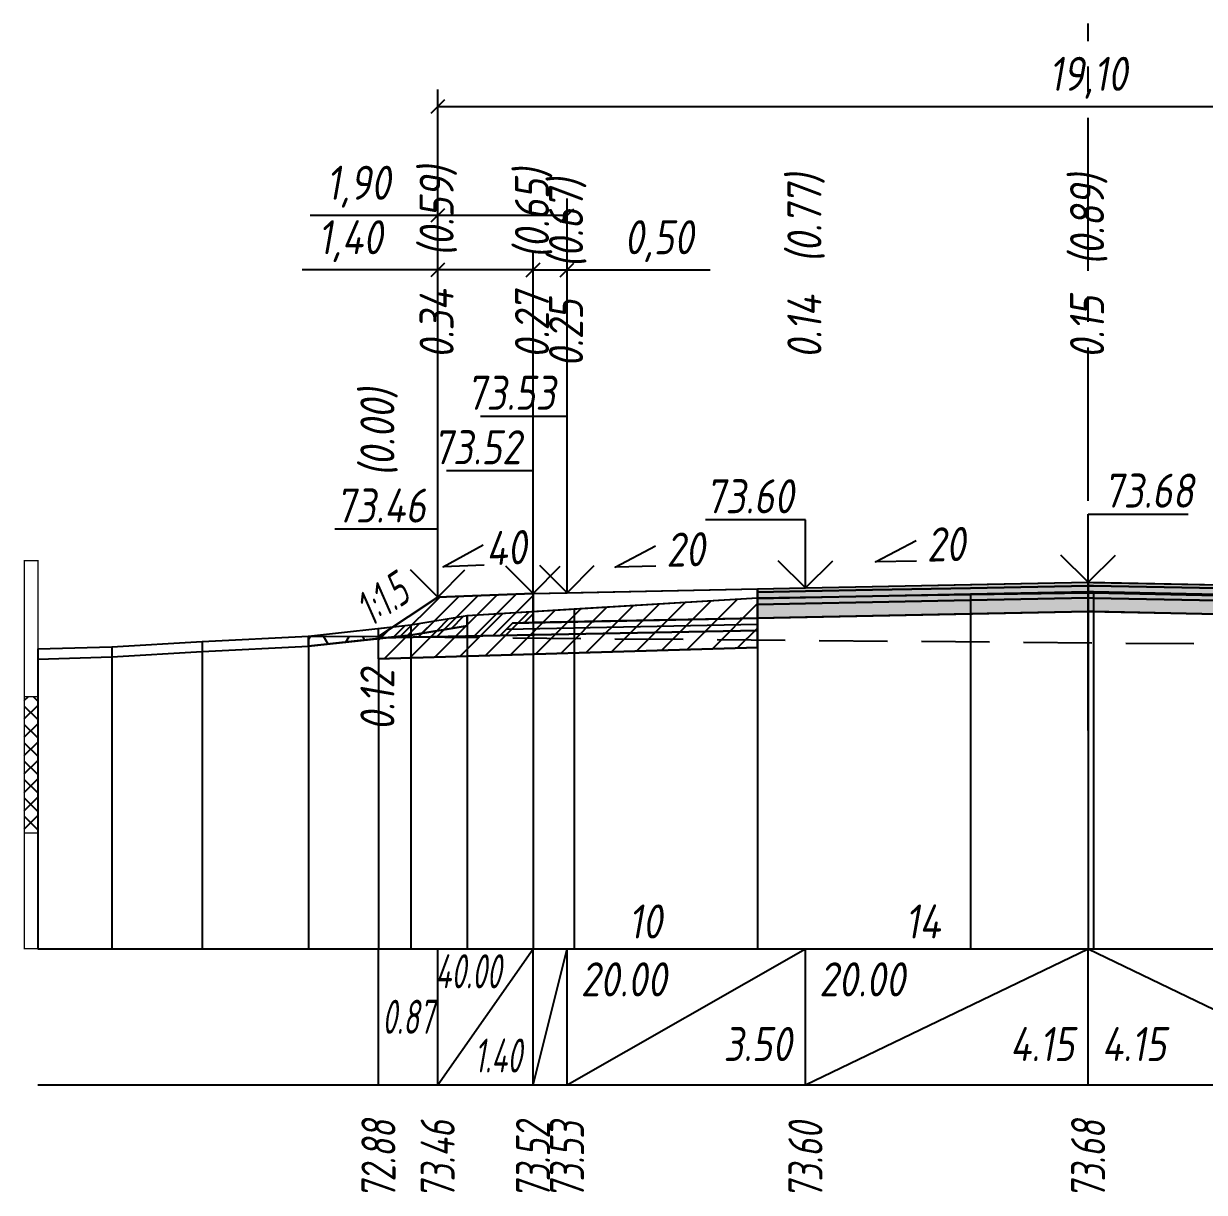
# Model space of a CAD drawing. Extents: x -717 to 1451, y -133302 to 233.
# Drawn here: x 78.9 to 165.6, y -11336.9 to -11251.1 of the extents above; entities that cross this region are included whole.
import ezdxf
from ezdxf.enums import TextEntityAlignment as Align

# ---------------------------------------------------------------- set-up
doc = ezdxf.new("R2010")
doc.units = 0
doc.linetypes.add('осевая2', pattern=[1.125, 0.75, -0.125, 0.125, -0.125])
doc.linetypes.add('штриховая', pattern=[0.75, 0.5, -0.25])
for name, color, linetype in [('Интерполированный поперечник', 2, 'Continuous'), ('Код_514', 1, 'Continuous'), ('Контур_0', 7, 'Continuous'), ('Контур_2521', 7, 'Continuous'), ('Контур_2564', 7, 'Continuous'), ('Контур_2660', 7, 'Continuous'), ('Контур_2665', 7, 'Continuous'), ('Контур_400', 7, 'Continuous'), ('Контур_508', 7, 'Continuous'), ('Контур_512', 7, 'Continuous'), ('Контур_513', 7, 'Continuous'), ('Контур_818', 7, 'Continuous'), ('Красный поперечник', 1, 'Continuous'), ('Линейка абсолютных высот', 7, 'Continuous'), ('Объём_2501', 7, 'Continuous'), ('Объём_2564', 7, 'Continuous'), ('Объём_2650', 7, 'Continuous'), ('Объём_2660', 7, 'Continuous'), ('Объём_2661', 7, 'Continuous'), ('Объём_2665', 7, 'Continuous'), ('Объём_2666', 7, 'Continuous'), ('Объём_2667', 7, 'Continuous'), ('Объём_2668', 7, 'Continuous'), ('Объём_2669', 7, 'Continuous'), ('Объём_2675', 7, 'Continuous'), ('Объём_2753', 7, 'Continuous'), ('Ось', 1, 'осевая2'), ('Откосы', 7, 'Continuous'), ('Отметки покрытия', 7, 'Continuous'), ('Рабочие отметки', 7, 'Continuous'), ('Рабочие отметки доп.', 7, 'Continuous'), ('Слои выравнивания', 7, 'Continuous'), ('Таблица', 7, 'Continuous'), ('Уклоны проезжей части', 7, 'Continuous'), ('Черный поперечник', 3, 'Continuous')]:
    doc.layers.add(name, color=color, linetype=linetype)
for name, color, linetype, true_color in [('Контур_2540', 2, 'Continuous', 0xffff00), ('Контур_2560', 2, 'Continuous', 0xffff00), ('Контур_2561', 7, 'Continuous', 0xff8040), ('Контур_2562', 3, 'Continuous', 0x00ff00), ('Контур_2563', 7, 'Continuous', 0xff8000), ('Контур_2570', 7, 'Continuous', 0x80ff00), ('Контур_2725', 7, 'Continuous', 0x323232), ('Контур_2736', 4, 'Continuous', 0x00ffff), ('Контур_2737', 4, 'Continuous', 0x00ffff), ('Контур_2738', 4, 'Continuous', 0x00ffff), ('Контур_2739', 4, 'Continuous', 0x00ffff), ('Контур_2741', 4, 'Continuous', 0x00ffff), ('Контур_2742', 4, 'Continuous', 0x00ffff), ('Контур_2743', 4, 'Continuous', 0x00ffff), ('Контур_2744', 7, 'Continuous', 0xa4ffff), ('Контур_2745', 7, 'Continuous', 0xa4ffff), ('Контур_2747', 4, 'Continuous', 0x00ffff), ('Контур_2748', 4, 'Continuous', 0x00ffff), ('Контур_2749', 4, 'Continuous', 0x00ffff), ('Контур_2750', 4, 'Continuous', 0x00ffff), ('Контур_2751', 4, 'Continuous', 0x00ffff), ('Контур_2752', 4, 'Continuous', 0x00ffff), ('Контур_2760', 7, 'Continuous', 0x323232), ('Контур_2761', 7, 'Continuous', 0x323232), ('Контур_2762', 7, 'Continuous', 0x323232), ('Контур_2763', 7, 'Continuous', 0x323232), ('Контур_402', 7, 'Continuous', 0xff6464), ('Контур_703', 4, 'Continuous', 0x00ffff), ('Контур_705', 4, 'Continuous', 0x00ffff), ('Контур_707', 4, 'Continuous', 0x00ffff), ('Контур_720', 131, 'Continuous', 0xaaffff), ('Объём_2500', 7, 'Continuous', 0xc0c0c0), ('Объём_2520', 7, 'Continuous', 0x80ffff), ('Объём_2540', 2, 'Continuous', 0xffff00), ('Объём_2560', 2, 'Continuous', 0xffff00), ('Объём_2561', 7, 'Continuous', 0xff8040), ('Объём_2562', 3, 'Continuous', 0x00ff00), ('Объём_2563', 7, 'Continuous', 0xff8000), ('Объём_2570', 7, 'Continuous', 0x80ff00), ('Объём_2600', 7, 'Continuous', 0x808000), ('Объём_2746', 2, 'Continuous', 0xffff00)]:
    doc.layers.add(name, color=color, linetype=linetype, true_color=true_color)
doc.styles.get("Standard").update_dxf_attribs({"font": 'txt', "height": 2.5})
doc.styles.add('М', font='romand.shx', dxfattribs={"width": 0.8, "oblique": 10, "height": 2.5})
doc.dimstyles.new('ISO-25', dxfattribs={"dimtxt": 2.5, "dimasz": 2.5, "dimexe": 1.25, "dimexo": 0.625, "dimtad": 1, "dimtxsty": 'Standard', "dimcen": 2.5, "dimadec": 0, "dimazin": 0, "dimtfac": 1, "dimtmove": 0, "dimatfit": 3, "dimfxl": 1, "dimarcsym": 0})

# ---------------------------------------------------------------- blocks, each defined once
blk = doc.blocks.new('_Oblique')
at = {"color": 0, "linetype": 'ByBlock', "lineweight": -2}
blk.add_line((-0.5, -0.5), (0.5, 0.5), dxfattribs=at)
blk = doc.blocks.new('*D258')
at = {"color": 0, "lineweight": -2, "transparency": 16777216}
for p, q in [((109.345, -11292.622), (109.345, -11267.902)), ((116.345, -11292.342), (116.345, -11267.902)), ((109.345, -11269.152), (99.391, -11269.152)), ((116.345, -11269.152), (109.345, -11269.152))]:
    blk.add_line(p, q, dxfattribs=at)
at = {"layer": 'Defpoints', "color": 0, "transparency": 16777216}
for p in [(116.345, -11269.152), (109.345, -11293.247), (116.345, -11292.967)]:
    blk.add_point(p, dxfattribs=at)
at = {"color": 0, "lineweight": -2, "transparency": 16777216, "rotation": 180}
blk.add_blockref('_Oblique', (109.345, -11269.152), dxfattribs=at)
at = {"color": 0, "lineweight": -2, "transparency": 16777216}
blk.add_blockref('_Oblique', (116.345, -11269.152), dxfattribs=at)
at = {"color": 0, "transparency": 16777216, "insert": (102.931, -11267.039), "char_height": 2.5, "width": 8.75, "attachment_point": 5, "style": 'М'}
blk.add_mtext('1,40', dxfattribs=at)
blk = doc.blocks.new('*D260')
at = {"color": 0, "lineweight": -2, "transparency": 16777216}
for p, q in [((116.345, -11292.342), (116.345, -11267.902)), ((118.845, -11292.292), (118.845, -11267.902)), ((116.345, -11269.152), (118.845, -11269.152)), ((118.845, -11269.152), (129.356, -11269.152))]:
    blk.add_line(p, q, dxfattribs=at)
at = {"layer": 'Defpoints', "color": 0, "transparency": 16777216}
for p in [(118.845, -11269.152), (116.345, -11292.967), (118.845, -11292.917)]:
    blk.add_point(p, dxfattribs=at)
at = {"color": 0, "lineweight": -2, "transparency": 16777216, "rotation": 180}
blk.add_blockref('_Oblique', (116.345, -11269.152), dxfattribs=at)
at = {"color": 0, "lineweight": -2, "transparency": 16777216}
blk.add_blockref('_Oblique', (118.845, -11269.152), dxfattribs=at)
at = {"color": 0, "transparency": 16777216, "insert": (125.595, -11267.039), "char_height": 2.5, "width": 9.16667, "attachment_point": 5, "style": 'М'}
blk.add_mtext('0,50', dxfattribs=at)
blk = doc.blocks.new('*D263')
at = {"color": 0, "lineweight": -2, "transparency": 16777216}
for p, q in [((109.345, -11292.622), (109.345, -11263.902)), ((118.845, -11292.292), (118.845, -11263.902)), ((109.345, -11265.152), (99.984, -11265.152)), ((118.845, -11265.152), (109.345, -11265.152))]:
    blk.add_line(p, q, dxfattribs=at)
at = {"layer": 'Defpoints', "color": 0, "transparency": 16777216}
for p in [(118.845, -11265.152), (109.345, -11293.247), (118.845, -11292.917)]:
    blk.add_point(p, dxfattribs=at)
at = {"color": 0, "lineweight": -2, "transparency": 16777216, "rotation": 180}
blk.add_blockref('_Oblique', (109.345, -11265.152), dxfattribs=at)
at = {"color": 0, "lineweight": -2, "transparency": 16777216}
blk.add_blockref('_Oblique', (118.845, -11265.152), dxfattribs=at)
at = {"color": 0, "transparency": 16777216, "insert": (103.524, -11263.039), "char_height": 2.5, "width": 8.75, "attachment_point": 5, "style": 'М'}
blk.add_mtext('1,90', dxfattribs=at)
blk = doc.blocks.new('*D264')
at = {"color": 0, "lineweight": -2, "transparency": 16777216}
for p, q in [((109.345, -11292.622), (109.345, -11255.902)), ((204.845, -11292.622), (204.845, -11255.902)), ((109.345, -11257.152), (204.845, -11257.152))]:
    blk.add_line(p, q, dxfattribs=at)
at = {"layer": 'Defpoints', "color": 0, "transparency": 16777216}
for p in [(204.845, -11257.152), (109.345, -11293.247), (204.845, -11293.247)]:
    blk.add_point(p, dxfattribs=at)
at = {"color": 0, "lineweight": -2, "transparency": 16777216, "rotation": 180}
blk.add_blockref('_Oblique', (109.345, -11257.152), dxfattribs=at)
at = {"color": 0, "lineweight": -2, "transparency": 16777216}
blk.add_blockref('_Oblique', (204.845, -11257.152), dxfattribs=at)
at = {"color": 0, "transparency": 16777216, "insert": (157.095, -11255.039), "char_height": 2.5, "width": 10.41667, "attachment_point": 5, "style": 'М'}
blk.add_mtext('19,10', dxfattribs=at)

msp = doc.modelspace()

# ---------------------------------------------------------------- hatches: boundary and pattern name
at = {"layer": 'Линейка абсолютных высот'}
h = msp.add_hatch(dxfattribs=at)
h.set_pattern_fill('ANSI37', scale=0.3, style=0)
h.paths.add_polyline_path([(80, -11310.496), (80, -11300.496), (79, -11300.496), (79, -11310.496)])
at = {"layer": 'Объём_2563'}
h = msp.add_hatch(dxfattribs=at)
h.set_pattern_fill('ANSI31', color=256, scale=0.3)
h.paths.add_polyline_path([(109.345, -11293.184), (116.345, -11292.904), (116.345, -11295.054), (114.845, -11295.084), (113.927, -11296.002), (105, -11296.181), (105, -11296.081)])
at = {"layer": 'Объём_2570'}
h = msp.add_hatch(dxfattribs=at)
h.set_pattern_fill('ANSI31', color=256, scale=0.2)
h.paths.add_polyline_path([(111.512, -11295.281), (107.383, -11295.968), (105, -11296.227), (105, -11295.477), (107.383, -11295.218), (111.512, -11294.531)])
at = {"layer": 'Объём_2600'}
h = msp.add_hatch(dxfattribs=at)
h.set_pattern_fill('ANSI31', color=6, scale=0.4)
h.paths.add_polyline_path([(119.358, -11294.051), (132.825, -11293.232), (132.825, -11296.867), (105, -11297.702), (105, -11296.227), (107.383, -11295.968), (111.512, -11295.281), (111.512, -11294.531)])
h = msp.add_hatch(dxfattribs=at)
h.set_pattern_fill('HONEY', color=5, scale=0.3)
h.paths.add_polyline_path([(99.86, -11296.787), (99.86, -11296.037), (105, -11296.081), (105, -11296.227)])
at = {"layer": 'Слои выравнивания'}
for color, points in [(2, [(132.825, -11292.575), (136.345, -11292.504), (141.27, -11292.406), (148.471, -11292.262), (157.095, -11292.089), (157.095, -11292.339), (148.471, -11292.512), (141.27, -11292.656), (136.345, -11292.754), (132.825, -11292.825)]), (3, [(132.825, -11292.825), (136.345, -11292.754), (141.27, -11292.656), (148.471, -11292.512), (157.095, -11292.339), (157.095, -11292.789), (148.471, -11292.962), (141.27, -11293.106), (136.345, -11293.204), (132.825, -11293.275)]), (2, [(157.095, -11292.089), (157.498, -11292.097), (166.575, -11292.279), (177.845, -11292.504), (182.555, -11292.598), (182.555, -11292.848), (177.845, -11292.754), (166.575, -11292.529), (157.498, -11292.347), (157.095, -11292.339)]), (3, [(157.095, -11292.339), (157.498, -11292.347), (166.575, -11292.529), (177.845, -11292.754), (182.555, -11292.848), (182.555, -11293.298), (177.845, -11293.204), (166.575, -11292.979), (157.498, -11292.797), (157.095, -11292.789)]), (4, [(132.825, -11293.275), (136.345, -11293.204), (141.27, -11293.106), (148.471, -11292.962), (157.095, -11292.789), (157.095, -11293.239), (148.471, -11293.412), (141.27, -11293.556), (136.345, -11293.654), (132.825, -11293.725)]), (5, [(132.825, -11293.725), (136.345, -11293.654), (141.27, -11293.556), (148.471, -11293.412), (157.095, -11293.239), (157.095, -11294.239), (148.471, -11294.412), (141.27, -11294.556), (136.345, -11294.654), (132.825, -11294.725)]), (4, [(157.095, -11292.789), (157.498, -11292.797), (166.575, -11292.979), (177.845, -11293.204), (182.555, -11293.298), (182.555, -11293.748), (177.845, -11293.654), (166.575, -11293.429), (157.498, -11293.247), (157.095, -11293.239)]), (5, [(157.095, -11293.239), (157.498, -11293.247), (166.575, -11293.429), (177.845, -11293.654), (182.555, -11293.748), (182.555, -11294.748), (177.845, -11294.654), (166.575, -11294.429), (157.498, -11294.247), (157.095, -11294.239)])]:
    msp.add_hatch(color=color, dxfattribs=at).paths.add_polyline_path(points)

# ---------------------------------------------------------------- linework, layer by layer
at = {"layer": 'Интерполированный поперечник', "linetype": 'штриховая', "ltscale": 10, "flags": 128}
msp.add_lwpolyline([(99.86, -11296.037), (212.343, -11297.004)], dxfattribs=at)
at = {"layer": 'Код_514'}
for p, q in [((105, -11329), (105, -11319)), ((109.345, -11329), (109.345, -11319)), ((109.345, -11329), (116.345, -11319)), ((116.345, -11329), (116.345, -11319)), ((116.345, -11329), (118.845, -11319)), ((118.845, -11329), (118.845, -11319)), ((118.845, -11329), (136.345, -11319)), ((136.345, -11329), (136.345, -11319)), ((136.345, -11329), (157.095, -11319)), ((157.095, -11329), (157.095, -11319)), ((157.095, -11319), (177.845, -11329))]:
    msp.add_line(p, q, dxfattribs=at)
at = {"layer": 'Контур_0', "flags": 128}
for points in [[(109.345, -11293.184), (105, -11296.081), (105, -11296.081), (105, -11296.081), (105, -11296.081), (105, -11296.081), (105, -11296.081), (105, -11296.081), (105, -11296.081), (105, -11296.081), (105, -11296.081), (105, -11296.081), (105, -11296.081), (105, -11296.081), (105, -11296.081), (105, -11296.081)], [(109.345, -11293.184), (105, -11296.081), (105, -11296.081), (105, -11296.081), (105, -11296.081), (105, -11296.081), (105, -11296.081), (105, -11296.081), (105, -11296.081), (105, -11296.081), (105, -11296.081), (105, -11296.081), (105, -11296.081), (105, -11296.081), (105, -11296.081), (105, -11296.081), (105, -11296.081), (105, -11296.081), (105, -11296.081), (105, -11296.081), (105, -11296.081), (105, -11296.081), (105, -11296.081), (105, -11296.081), (105, -11296.081), (105, -11296.081), (105, -11296.081), (105, -11296.081), (105, -11296.081), (105, -11296.081)], [(118.845, -11295.004), (116.345, -11295.054), (116.345, -11292.904), (132.825, -11292.575), (132.825, -11294.725), (118.845, -11295.004), (118.845, -11295.004)], [(114.845, -11295.084), (132.825, -11294.725), (132.825, -11295.625), (113.927, -11296.002), (114.845, -11295.084), (114.845, -11295.084)], [(105, -11296.181), (113.927, -11296.002), (114.845, -11295.084), (116.345, -11295.054)]]:
    msp.add_lwpolyline(points, dxfattribs=at)
at = {"layer": 'Контур_2521', "color": 250, "flags": 128}
msp.add_lwpolyline([(114.386, -11295.543), (132.825, -11295.175)], dxfattribs=at)
at = {"layer": 'Контур_2540', "flags": 128}
msp.add_lwpolyline([(113.927, -11296.002), (132.825, -11295.625), (132.825, -11296.867), (105, -11297.702), (105, -11296.181), (113.927, -11296.002), (113.927, -11296.002)], dxfattribs=at)
at = {"layer": 'Контур_2560', "flags": 128}
msp.add_lwpolyline([(109.345, -11293.184), (109.345, -11293.184), (109.345, -11293.184), (116.345, -11292.904)], dxfattribs=at)
at = {"layer": 'Контур_2561', "flags": 128}
msp.add_lwpolyline([(116.345, -11292.904), (116.345, -11292.904), (109.345, -11293.184), (109.345, -11293.184), (116.345, -11292.904)], dxfattribs=at)
at = {"layer": 'Контур_2562', "flags": 128}
msp.add_lwpolyline([(109.345, -11293.184), (109.345, -11293.184), (109.345, -11293.184), (109.345, -11293.184), (109.345, -11293.184)], dxfattribs=at)
at = {"layer": 'Контур_2563', "flags": 128}
msp.add_lwpolyline([(109.345, -11293.184), (116.345, -11292.904), (116.345, -11295.054), (114.845, -11295.084), (113.927, -11296.002), (105, -11296.181), (105, -11296.081), (109.345, -11293.184), (109.345, -11293.184)], dxfattribs=at)
at = {"layer": 'Контур_2564', "flags": 128}
msp.add_lwpolyline([(109.345, -11293.184), (116.345, -11292.904)], dxfattribs=at)
at = {"layer": 'Контур_2570', "flags": 128}
msp.add_lwpolyline([(80, -11297.726), (85.418, -11297.575), (92.069, -11297.178), (99.86, -11296.787), (99.86, -11296.787), (107.383, -11295.968), (111.512, -11295.281), (111.512, -11294.531), (119.358, -11294.051), (132.825, -11293.232), (148.471, -11292.997), (157.095, -11292.864), (157.498, -11292.857), (166.575, -11293.056)], dxfattribs=at)
at = {"layer": 'Контур_2660', "flags": 128}
msp.add_lwpolyline([(105, -11297.702), (132.825, -11296.867)], dxfattribs=at)
at = {"layer": 'Контур_2665', "flags": 128}
msp.add_lwpolyline([(109.345, -11293.184), (109.345, -11293.184)], dxfattribs=at)
at = {"layer": 'Контур_2725', "flags": 128}
msp.add_lwpolyline([(132.825, -11294.725), (136.345, -11294.654), (141.27, -11294.556), (148.471, -11294.412), (157.095, -11294.239), (157.498, -11294.247), (166.575, -11294.429), (177.845, -11294.654), (182.555, -11294.748)], dxfattribs=at)
at = {"layer": 'Контур_2736', "flags": 128}
msp.add_lwpolyline([(109.345, -11293.184), (105, -11296.081)], dxfattribs=at)
at = {"layer": 'Контур_2737', "flags": 128}
msp.add_lwpolyline([(105, -11296.081), (105, -11296.081)], dxfattribs=at)
at = {"layer": 'Контур_2738', "flags": 128}
msp.add_lwpolyline([(105, -11296.081), (105, -11296.081)], dxfattribs=at)
at = {"layer": 'Контур_2739', "flags": 128}
msp.add_lwpolyline([(105, -11296.081), (105, -11296.081)], dxfattribs=at)
at = {"layer": 'Контур_2741', "flags": 128}
msp.add_lwpolyline([(105, -11296.081), (105, -11296.081)], dxfattribs=at)
at = {"layer": 'Контур_2742', "flags": 128}
msp.add_lwpolyline([(105, -11296.081), (105, -11296.081)], dxfattribs=at)
at = {"layer": 'Контур_2743', "flags": 128}
msp.add_lwpolyline([(105, -11296.081), (105, -11296.081)], dxfattribs=at)
at = {"layer": 'Контур_2744', "flags": 128}
msp.add_lwpolyline([(105, -11296.081), (105, -11296.081)], dxfattribs=at)
msp.add_lwpolyline([(105, -11296.081), (105, -11296.081)], dxfattribs=at)
msp.add_lwpolyline([(105, -11296.081), (105, -11296.081)], dxfattribs=at)
msp.add_lwpolyline([(105, -11296.081), (105, -11296.081)], dxfattribs=at)
msp.add_lwpolyline([(105, -11296.081), (105, -11296.081)], dxfattribs=at)
msp.add_lwpolyline([(105, -11296.081), (105, -11296.081)], dxfattribs=at)
at = {"layer": 'Контур_2745', "flags": 128}
msp.add_lwpolyline([(105, -11296.081), (105, -11296.081)], dxfattribs=at)
msp.add_lwpolyline([(105, -11296.081), (105, -11296.081)], dxfattribs=at)
msp.add_lwpolyline([(105, -11296.081), (105, -11296.081)], dxfattribs=at)
msp.add_lwpolyline([(105, -11296.081), (105, -11296.081)], dxfattribs=at)
msp.add_lwpolyline([(105, -11296.081), (105, -11296.081)], dxfattribs=at)
msp.add_lwpolyline([(105, -11296.081), (105, -11296.081)], dxfattribs=at)
at = {"layer": 'Контур_2747', "flags": 128}
msp.add_lwpolyline([(105, -11296.081), (105, -11296.081)], dxfattribs=at)
at = {"layer": 'Контур_2748', "flags": 128}
msp.add_lwpolyline([(105, -11296.081), (105, -11296.081)], dxfattribs=at)
at = {"layer": 'Контур_2749', "flags": 128}
msp.add_lwpolyline([(105, -11296.081), (105, -11296.081)], dxfattribs=at)
at = {"layer": 'Контур_2750', "flags": 128}
msp.add_lwpolyline([(105, -11296.081), (105, -11296.081)], dxfattribs=at)
at = {"layer": 'Контур_2751', "flags": 128}
msp.add_lwpolyline([(105, -11296.081), (105, -11296.081)], dxfattribs=at)
at = {"layer": 'Контур_2752', "flags": 128}
msp.add_lwpolyline([(105, -11296.081), (105, -11296.081)], dxfattribs=at)
at = {"layer": 'Контур_2760', "flags": 128}
msp.add_lwpolyline([(132.825, -11292.575), (136.345, -11292.504), (141.27, -11292.406), (148.471, -11292.262), (157.095, -11292.089), (157.498, -11292.097), (166.575, -11292.279), (177.845, -11292.504), (182.555, -11292.598)], dxfattribs=at)
at = {"layer": 'Контур_2761', "flags": 128}
msp.add_lwpolyline([(132.825, -11292.825), (136.345, -11292.754), (141.27, -11292.656), (148.471, -11292.512), (157.095, -11292.339), (157.498, -11292.347), (166.575, -11292.529), (177.845, -11292.754), (182.555, -11292.848)], dxfattribs=at)
at = {"layer": 'Контур_2762', "flags": 128}
msp.add_lwpolyline([(132.825, -11293.275), (136.345, -11293.204), (141.27, -11293.106), (148.471, -11292.962), (157.095, -11292.789), (157.498, -11292.797), (166.575, -11292.979), (177.845, -11293.204), (182.555, -11293.298)], dxfattribs=at)
at = {"layer": 'Контур_2763', "flags": 128}
msp.add_lwpolyline([(132.825, -11293.725), (136.345, -11293.654), (141.27, -11293.556), (148.471, -11293.412), (157.095, -11293.239), (157.498, -11293.247), (166.575, -11293.429), (177.845, -11293.654), (182.555, -11293.748)], dxfattribs=at)
at = {"layer": 'Контур_400', "flags": 128}
for points in [[(116.345, -11292.904), (118.845, -11292.854), (118.845, -11292.854), (118.845, -11292.854), (118.845, -11292.854), (118.845, -11292.854), (118.845, -11292.854), (136.345, -11292.504), (157.095, -11292.089)], [(157.095, -11292.089), (177.845, -11292.504), (195.345, -11292.854), (195.345, -11292.854), (195.345, -11292.854), (195.345, -11292.854), (195.345, -11292.854), (195.345, -11292.854), (197.845, -11292.904)]]:
    msp.add_lwpolyline(points, dxfattribs=at)
at = {"layer": 'Контур_402', "flags": 128}
msp.add_lwpolyline([(105, -11297.702), (132.825, -11296.867), (132.825, -11294.725), (157.095, -11294.239), (182.555, -11294.748), (182.555, -11296.903), (211.736, -11297.778)], dxfattribs=at)
at = {"layer": 'Контур_508', "flags": 128}
msp.add_lwpolyline([(105, -11297.702), (132.825, -11296.867), (132.825, -11294.725), (157.095, -11294.239), (182.555, -11294.748), (182.555, -11296.903), (211.736, -11297.778), (213.569, -11299), (215.569, -11299), (220.568, -11295.667)], dxfattribs=at)
at = {"layer": 'Контур_512', "flags": 128}
msp.add_lwpolyline([(105, -11297.702), (132.825, -11296.867)], dxfattribs=at)
at = {"layer": 'Контур_513', "flags": 128}
msp.add_lwpolyline([(105, -11297.702), (132.825, -11296.867), (132.825, -11294.725), (157.095, -11294.239), (182.555, -11294.748), (182.555, -11296.903), (211.736, -11297.778), (213.569, -11299), (215.569, -11299), (220.568, -11295.667)], dxfattribs=at)
at = {"layer": 'Контур_703', "flags": 128}
for points in [[(109.345, -11293.184), (105, -11296.081)], [(105, -11296.081), (105, -11296.081)]]:
    msp.add_lwpolyline(points, dxfattribs=at)
at = {"layer": 'Контур_705', "flags": 128}
msp.add_lwpolyline([(105, -11296.081), (105, -11296.081)], dxfattribs=at)
at = {"layer": 'Контур_707', "flags": 128}
msp.add_lwpolyline([(105, -11296.081), (105, -11296.081)], dxfattribs=at)
at = {"layer": 'Контур_720', "flags": 128}
msp.add_lwpolyline([(105, -11296.081), (105, -11296.081)], dxfattribs=at)
at = {"layer": 'Контур_818', "flags": 128}
msp.add_lwpolyline([(105, -11296.227), (107.383, -11295.968), (111.512, -11295.281), (111.512, -11294.531), (119.358, -11294.051), (132.825, -11293.232), (148.471, -11292.997), (157.095, -11292.864), (157.498, -11292.857), (166.575, -11293.056), (182.555, -11293.354), (191.134, -11294.068), (205.446, -11295.083), (205.446, -11295.833), (211.183, -11297.469), (212.343, -11297.754), (212.343, -11297.754), (220.568, -11296.417)], dxfattribs=at)
at = {"layer": 'Красный поперечник'}
for p, q in [((136.345, -11292.504), (157.095, -11292.089)), ((157.095, -11292.089), (177.845, -11292.504)), ((105, -11296.081), (109.345, -11293.184)), ((109.345, -11293.184), (116.345, -11292.904)), ((116.345, -11292.904), (118.845, -11292.854)), ((118.845, -11292.854), (136.345, -11292.504)), ((132.825, -11296.867), (132.825, -11319)), ((105, -11297.702), (105, -11319))]:
    msp.add_line(p, q, dxfattribs=at)
at = {"layer": 'Линейка абсолютных высот', "color": 7, "const_width": 0.1, "flags": 128}
for points in [[(80, -11300.496), (80, -11290.496), (79, -11290.496), (79, -11300.496), (80, -11300.496)], [(80, -11310.496), (80, -11300.496), (79, -11300.496), (79, -11310.496), (80, -11310.496)], [(80, -11319), (80, -11310.496), (79, -11310.496), (79, -11319), (80, -11319)]]:
    msp.add_lwpolyline(points, dxfattribs=at)
at = {"layer": 'Объём_2500', "flags": 128}
msp.add_lwpolyline([(118.845, -11295.004), (116.345, -11295.054), (116.345, -11292.904), (132.825, -11292.575), (132.825, -11294.725), (118.845, -11295.004), (118.845, -11295.004)], dxfattribs=at)
at = {"layer": 'Объём_2501', "flags": 128}
for points in [[(116.345, -11292.904), (118.845, -11292.854), (118.845, -11292.854), (118.845, -11292.854), (118.845, -11292.854), (118.845, -11292.854), (118.845, -11292.854), (136.345, -11292.504), (157.095, -11292.089)], [(157.095, -11292.089), (177.845, -11292.504), (195.345, -11292.854), (195.345, -11292.854), (195.345, -11292.854), (195.345, -11292.854), (195.345, -11292.854), (195.345, -11292.854), (197.845, -11292.904)]]:
    msp.add_lwpolyline(points, dxfattribs=at)
at = {"layer": 'Объём_2520', "color": 250, "flags": 128}
msp.add_lwpolyline([(114.845, -11295.084), (132.825, -11294.725), (132.825, -11295.625), (113.927, -11296.002), (114.845, -11295.084), (114.845, -11295.084)], dxfattribs=at)
at = {"layer": 'Объём_2540', "flags": 128}
msp.add_lwpolyline([(113.927, -11296.002), (132.825, -11295.625), (132.825, -11296.867), (105, -11297.702), (105, -11296.181), (113.927, -11296.002), (113.927, -11296.002)], dxfattribs=at)
at = {"layer": 'Объём_2560', "flags": 128}
msp.add_lwpolyline([(109.345, -11293.184), (109.345, -11293.184), (109.345, -11293.184), (116.345, -11292.904)], dxfattribs=at)
at = {"layer": 'Объём_2561', "flags": 128}
msp.add_lwpolyline([(116.345, -11292.904), (116.345, -11292.904), (109.345, -11293.184), (109.345, -11293.184), (116.345, -11292.904)], dxfattribs=at)
at = {"layer": 'Объём_2562', "flags": 128}
msp.add_lwpolyline([(109.345, -11293.184), (109.345, -11293.184), (109.345, -11293.184), (109.345, -11293.184), (109.345, -11293.184)], dxfattribs=at)
at = {"layer": 'Объём_2563', "color": 250, "flags": 128}
msp.add_lwpolyline([(109.345, -11293.184), (116.345, -11292.904), (116.345, -11295.054), (114.845, -11295.084), (113.927, -11296.002), (105, -11296.181), (105, -11296.081), (109.345, -11293.184), (109.345, -11293.184)], dxfattribs=at)
at = {"layer": 'Объём_2564', "flags": 128}
msp.add_lwpolyline([(109.345, -11293.184), (116.345, -11292.904)], dxfattribs=at)
at = {"layer": 'Объём_2570', "flags": 128}
msp.add_lwpolyline([(111.512, -11295.281), (107.383, -11295.968), (105, -11296.227), (105, -11295.477), (107.383, -11295.218), (111.512, -11294.531), (111.512, -11295.281), (111.512, -11295.281)], dxfattribs=at)
at = {"layer": 'Объём_2600', "color": 5, "flags": 128}
msp.add_lwpolyline([(99.86, -11296.787), (99.86, -11296.037), (105, -11296.081), (105, -11296.227), (99.86, -11296.787), (99.86, -11296.787)], dxfattribs=at)
at = {"layer": 'Объём_2650', "color": 6, "flags": 128}
msp.add_lwpolyline([(119.358, -11294.051), (132.825, -11293.232), (132.825, -11296.867), (105, -11297.702), (105, -11296.227), (107.383, -11295.968), (111.512, -11295.281), (111.512, -11294.531), (119.358, -11294.051), (119.358, -11294.051)], dxfattribs=at)
at = {"layer": 'Объём_2660', "flags": 128}
msp.add_lwpolyline([(105, -11297.702), (132.825, -11296.867)], dxfattribs=at)
at = {"layer": 'Объём_2661', "flags": 128}
msp.add_lwpolyline([(109.345, -11293.184), (105, -11296.081)], dxfattribs=at)
at = {"layer": 'Объём_2665', "flags": 128}
msp.add_lwpolyline([(109.345, -11293.184), (109.345, -11293.184)], dxfattribs=at)
at = {"layer": 'Объём_2666', "flags": 128}
msp.add_lwpolyline([(109.345, -11293.184), (105, -11296.081)], dxfattribs=at)
at = {"layer": 'Объём_2667', "flags": 128}
msp.add_lwpolyline([(105, -11296.081), (105, -11296.081)], dxfattribs=at)
msp.add_lwpolyline([(105, -11296.081), (105, -11296.081)], dxfattribs=at)
at = {"layer": 'Объём_2668', "flags": 128}
msp.add_lwpolyline([(105, -11296.081), (105, -11296.081)], dxfattribs=at)
msp.add_lwpolyline([(105, -11296.081), (105, -11296.081)], dxfattribs=at)
at = {"layer": 'Объём_2669', "flags": 128}
msp.add_lwpolyline([(105, -11296.081), (105, -11296.081)], dxfattribs=at)
msp.add_lwpolyline([(105, -11296.081), (105, -11296.081)], dxfattribs=at)
at = {"layer": 'Объём_2675', "flags": 128}
msp.add_lwpolyline([(105, -11296.081), (105, -11296.081)], dxfattribs=at)
msp.add_lwpolyline([(105, -11296.081), (105, -11296.081)], dxfattribs=at)
msp.add_lwpolyline([(105, -11296.081), (105, -11296.081)], dxfattribs=at)
msp.add_lwpolyline([(105, -11296.081), (105, -11296.081)], dxfattribs=at)
msp.add_lwpolyline([(105, -11296.081), (105, -11296.081)], dxfattribs=at)
msp.add_lwpolyline([(105, -11296.081), (105, -11296.081)], dxfattribs=at)
msp.add_lwpolyline([(105, -11296.081), (105, -11296.081)], dxfattribs=at)
msp.add_lwpolyline([(105, -11296.081), (105, -11296.081)], dxfattribs=at)
msp.add_lwpolyline([(105, -11296.081), (105, -11296.081)], dxfattribs=at)
msp.add_lwpolyline([(105, -11296.081), (105, -11296.081)], dxfattribs=at)
msp.add_lwpolyline([(105, -11296.081), (105, -11296.081)], dxfattribs=at)
msp.add_lwpolyline([(105, -11296.081), (105, -11296.081)], dxfattribs=at)
at = {"layer": 'Объём_2746', "flags": 128}
msp.add_lwpolyline([(107.383, -11295.968), (111.512, -11295.281), (111.512, -11294.531), (132.825, -11293.232), (132.825, -11296.867), (105, -11297.702), (105, -11296.227), (107.383, -11295.968), (107.383, -11295.968)], dxfattribs=at)
at = {"layer": 'Объём_2753', "flags": 128}
msp.add_lwpolyline([(132.825, -11292.575), (132.825, -11292.575)], dxfattribs=at)
at = {"layer": 'Ось', "ltscale": 15}
msp.add_line((157.095, -11302.971), (157.095, -11251.06), dxfattribs=at)
at = {"layer": 'Откосы', "color": 1, "flags": 128}
for points in [[(112.756, -11290.836), (109.759, -11290.956), (112.696, -11289.338)], [(125.369, -11290.912), (122.37, -11290.972), (125.339, -11289.413)], [(144.494, -11290.53), (141.495, -11290.59), (144.464, -11289.03)]]:
    msp.add_lwpolyline(points, dxfattribs=at)
at = {"layer": 'Отметки покрытия', "color": 1}
for p, q in [((118.845, -11279.904), (112.495, -11279.904)), ((118.845, -11292.854), (118.845, -11279.904)), ((116.345, -11283.904), (109.995, -11283.904)), ((116.345, -11292.904), (116.345, -11283.904)), ((157.095, -11292.089), (157.095, -11287.089)), ((157.095, -11287.089), (164.445, -11287.089)), ((136.345, -11287.504), (128.995, -11287.504)), ((136.345, -11292.504), (136.345, -11287.504)), ((109.345, -11288.184), (101.795, -11288.184)), ((109.345, -11293.184), (109.345, -11288.184)), ((136.345, -11292.504), (134.345, -11290.504)), ((136.345, -11292.504), (138.345, -11290.504)), ((157.095, -11292.089), (155.095, -11290.089)), ((157.095, -11292.089), (159.095, -11290.089)), ((109.345, -11293.184), (107.345, -11291.184)), ((109.345, -11293.184), (111.345, -11291.184)), ((116.345, -11292.904), (114.345, -11290.904)), ((116.345, -11292.904), (118.345, -11290.904)), ((118.845, -11292.854), (116.845, -11290.854)), ((118.845, -11292.854), (120.845, -11290.854))]:
    msp.add_line(p, q, dxfattribs=at)
at = {"layer": 'Слои выравнивания'}
for p, q in [((157.095, -11292.089), (157.095, -11319)), ((116.345, -11292.904), (116.345, -11319)), ((132.825, -11292.575), (132.825, -11319))]:
    msp.add_line(p, q, dxfattribs=at)
at = {"layer": 'Слои выравнивания', "color": 2, "flags": 128}
for points in [[(132.825, -11292.575), (136.345, -11292.504), (141.27, -11292.406), (148.471, -11292.262), (157.095, -11292.089), (157.095, -11292.339), (148.471, -11292.512), (141.27, -11292.656), (136.345, -11292.754), (132.825, -11292.825)], [(157.095, -11292.089), (157.498, -11292.097), (166.575, -11292.279), (177.845, -11292.504), (182.555, -11292.598), (182.555, -11292.848), (177.845, -11292.754), (166.575, -11292.529), (157.498, -11292.347), (157.095, -11292.339)]]:
    msp.add_lwpolyline(points, close=True, dxfattribs=at)
at = {"layer": 'Слои выравнивания', "color": 3, "flags": 128}
for points in [[(132.825, -11292.825), (136.345, -11292.754), (141.27, -11292.656), (148.471, -11292.512), (157.095, -11292.339), (157.095, -11292.789), (148.471, -11292.962), (141.27, -11293.106), (136.345, -11293.204), (132.825, -11293.275)], [(157.095, -11292.339), (157.498, -11292.347), (166.575, -11292.529), (177.845, -11292.754), (182.555, -11292.848), (182.555, -11293.298), (177.845, -11293.204), (166.575, -11292.979), (157.498, -11292.797), (157.095, -11292.789)]]:
    msp.add_lwpolyline(points, close=True, dxfattribs=at)
at = {"layer": 'Слои выравнивания', "color": 4, "flags": 128}
for points in [[(132.825, -11293.275), (136.345, -11293.204), (141.27, -11293.106), (148.471, -11292.962), (157.095, -11292.789), (157.095, -11293.239), (148.471, -11293.412), (141.27, -11293.556), (136.345, -11293.654), (132.825, -11293.725)], [(157.095, -11292.789), (157.498, -11292.797), (166.575, -11292.979), (177.845, -11293.204), (182.555, -11293.298), (182.555, -11293.748), (177.845, -11293.654), (166.575, -11293.429), (157.498, -11293.247), (157.095, -11293.239)]]:
    msp.add_lwpolyline(points, close=True, dxfattribs=at)
at = {"layer": 'Слои выравнивания', "color": 5, "flags": 128}
for points in [[(132.825, -11293.725), (136.345, -11293.654), (141.27, -11293.556), (148.471, -11293.412), (157.095, -11293.239), (157.095, -11294.239), (148.471, -11294.412), (141.27, -11294.556), (136.345, -11294.654), (132.825, -11294.725)], [(157.095, -11293.239), (157.498, -11293.247), (166.575, -11293.429), (177.845, -11293.654), (182.555, -11293.748), (182.555, -11294.748), (177.845, -11294.654), (166.575, -11294.429), (157.498, -11294.247), (157.095, -11294.239)]]:
    msp.add_lwpolyline(points, close=True, dxfattribs=at)
at = {"layer": 'Таблица'}
for p, q in [((80, -11319), (245.568, -11319)), ((80, -11329), (245.568, -11329))]:
    msp.add_line(p, q, dxfattribs=at)
at = {"layer": 'Черный поперечник', "color": 7}
for p, q in [((132.825, -11293.232), (132.825, -11319)), ((148.471, -11292.997), (148.471, -11319)), ((157.095, -11292.864), (157.095, -11319)), ((157.498, -11292.857), (157.498, -11319)), ((119.358, -11294.051), (119.358, -11319)), ((111.512, -11294.531), (111.512, -11319)), ((107.383, -11295.218), (107.383, -11319)), ((92.069, -11296.428), (92.069, -11319)), ((99.86, -11296.037), (99.86, -11319)), ((80, -11296.976), (80, -11319)), ((85.418, -11296.825), (85.418, -11319))]:
    msp.add_line(p, q, dxfattribs=at)
at = {"layer": 'Черный поперечник', "flags": 128}
msp.add_lwpolyline([(80, -11296.976), (85.418, -11296.825), (92.069, -11296.428), (99.86, -11296.037), (107.383, -11295.218), (111.512, -11294.531), (119.358, -11294.051), (132.825, -11293.232), (148.471, -11292.997), (157.095, -11292.864), (157.498, -11292.857), (166.575, -11293.056), (182.555, -11293.354), (191.134, -11294.068), (205.446, -11295.083), (211.183, -11296.719), (212.343, -11297.004), (224.168, -11295.082), (226.329, -11294.788), (240.379, -11295.444), (242.637, -11295.493), (245.568, -11295.601)], dxfattribs=at)

# ---------------------------------------------------------------- texts
at = {"layer": 'Код_514', "style": 'М', "oblique": 10}
for s, width, p in [('40.00', 0.6, (109.163, -11319.409)), ('20.00', 0.8, (119.845, -11320)), ('20.00', 0.8, (137.345, -11320))]:
    msp.add_text(s, height=2.5, dxfattribs=dict(at, width=width)).set_placement(p, align=Align.TOP_LEFT)
at = {"layer": 'Код_514', "style": 'М', "oblique": 10, "width": 0.6}
msp.add_text('0.87', height=2.5, dxfattribs=at).set_placement((107.173, -11324), align=Align.MIDDLE_CENTER)
at = {"layer": 'Код_514', "style": 'М', "oblique": 10}
for s, width, p in [('3.50', 0.8, (135.345, -11328)), ('4.15', 0.8, (156.095, -11328)), ('1.40', 0.6, (115.514, -11328.844))]:
    msp.add_text(s, height=2.5, dxfattribs=dict(at, width=width)).set_placement(p, align=Align.BOTTOM_RIGHT)
at = {"layer": 'Код_514', "style": 'М', "oblique": 10, "width": 0.8}
msp.add_text('4.15', height=2.5, dxfattribs=at).set_placement((158.095, -11328), align=Align.BOTTOM_LEFT)
at = {"layer": 'Код_514', "style": 'М', "oblique": 10, "width": 0.7}
for s, p in [('72.88', (105, -11337.382)), ('73.68', (157.095, -11337.382)), ('73.46', (109.345, -11337.382)), ('73.52', (116.345, -11337.382)), ('73.53', (118.845, -11337.382)), ('73.60', (136.345, -11337.382))]:
    msp.add_text(s, height=2.5, rotation=90, dxfattribs=at).set_placement(p, align=Align.MIDDLE_LEFT)
at = {"layer": 'Отметки покрытия', "color": 1, "style": 'М', "oblique": 10, "width": 0.8}
for s, p in [('73.53', (117.986, -11280.173)), ('73.52', (115.486, -11284.173)), ('73.60', (135.486, -11287.773)), ('73.46', (108.486, -11288.453))]:
    msp.add_text(s, height=2.5, dxfattribs=at).set_placement(p, align=Align.BOTTOM_RIGHT)
msp.add_text('73.68', height=2.5, dxfattribs=at).set_placement((158.236, -11287.358), align=Align.BOTTOM_LEFT)
at = {"layer": 'Рабочие отметки', "color": 1, "style": 'М', "oblique": 10, "width": 0.8}
for s, p in [('0.34', (109.267, -11275.654)), ('0.27', (116.267, -11275.654)), ('0.25', (118.767, -11276.286)), ('0.14', (136.267, -11275.654)), ('0.15', (157.017, -11275.654))]:
    msp.add_text(s, height=2.5, rotation=90, dxfattribs=at).set_placement(p, align=Align.MIDDLE_LEFT)
msp.add_text('0.12', height=2.5, rotation=90, dxfattribs=at).set_placement((104.922, -11298.477), align=Align.MIDDLE_RIGHT)
at = {"layer": 'Рабочие отметки доп.', "color": 1, "style": 'М', "oblique": 10, "width": 0.8}
for s, p in [('(0.59)', (109.267, -11268.154)), ('(0.65)', (116.267, -11268.304)), ('(0.77)', (136.267, -11268.604)), ('(0.89)', (157.017, -11268.804)), ('(0.67)', (118.767, -11268.986)), ('(0.00)', (104.922, -11284.308))]:
    msp.add_text(s, height=2.5, rotation=90, dxfattribs=at).set_placement(p, align=Align.MIDDLE_LEFT)
at = {"layer": 'Слои выравнивания', "style": 'М', "oblique": 10, "width": 0.8}
for s, p in [('10', (124.585, -11319)), ('14', (144.96, -11319))]:
    msp.add_text(s, height=2.5, dxfattribs=at).set_placement(p, align=Align.BOTTOM_CENTER)
at = {"layer": 'Уклоны проезжей части', "color": 1, "style": 'М', "oblique": 10}
for s, rotation, width, p in [('20', 1.14576, 0.8, (146.7, -11291.297)), ('40', 2.29061, 0.8, (114.464, -11291.552)), ('20', 1.14576, 0.8, (127.575, -11291.679)), ('1:1.5', 33.69007, 0.6, (106.384, -11294.996))]:
    msp.add_text(s, height=2.5, rotation=rotation, dxfattribs=dict(at, width=width)).set_placement(p, align=Align.BOTTOM_CENTER)

# ---------------------------------------------------------------- dimensions: what is measured, and where the dimension line sits
at = {"color": 5}
dim = msp.add_linear_dim(base=(204.845, -11257.152), p1=(109.345, -11293.247), p2=(204.845, -11293.247), angle=180, dimstyle='ISO-25', override={"dimasz": 1, "dimlfac": 0.2, "dimzin": 0, "dimtxsty": 'М', "dimblk1": 'Oblique', "dimblk2": 'Oblique', "dimsah": 1}, dxfattribs=at)
dim.commit()
dim.dimension.update_dxf_attribs({"geometry": '*D264', "text_midpoint": (157.095, -11255.039)})
for base, p1, p2, picture, middle in [((118.845, -11265.152), (109.345, -11293.247), (118.845, -11292.917), '*D263', (103.524, -11265.152)), ((116.345, -11269.152), (109.345, -11293.247), (116.345, -11292.967), '*D258', (102.931, -11269.152)), ((118.845, -11269.152), (116.345, -11292.967), (118.845, -11292.917), '*D260', (125.595, -11269.152))]:
    dim = msp.add_linear_dim(base=base, p1=p1, p2=p2, angle=180, dimstyle='ISO-25', override={"dimasz": 1, "dimlfac": 0.2, "dimzin": 0, "dimtxsty": 'М', "dimblk1": 'Oblique', "dimblk2": 'Oblique', "dimsah": 1}, dxfattribs=at)
    dim.commit()
    dim.dimension.update_dxf_attribs({"geometry": picture, "text_midpoint": middle, "dimtype": 160})

doc.saveas('drawing.dxf')
